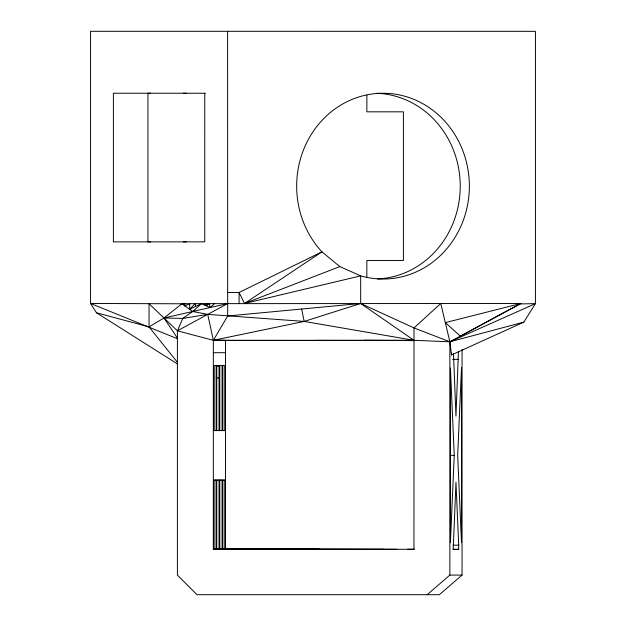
<?xml version="1.0" encoding="UTF-8"?>
<svg xmlns="http://www.w3.org/2000/svg" width="626" height="626" viewBox="0 0 626 626"><rect width="100%" height="100%" fill="white"/><g stroke="black" fill="none" stroke-linecap="round" stroke-linejoin="round"><path stroke-width="0.94" d="M407.761 549.26L413.95 549.26L414.005 327.938L440.767 303.477L449.867 341.796L451.502 354.965L523.821 322.124L535.426 303.626L535.449 31.323L90.567 31.3L90.551 303.461L181.908 303.79L192.683 311.498L207.738 314.369L304.189 321.42L413.966 340.325L449.867 341.796L520.848 303.485L201.525 303.649L192.683 311.498L182.808 318.423L177.408 330.81L177.408 575.098L196.994 594.7L439.35 594.7L462.051 575.091L462.058 349.527M204.765 93.235L204.757 241.863L113.392 241.863L113.408 93.227L205.312 93.243M414.451 549.26L213.325 549.26L213.341 340.309L207.738 314.369L182.808 318.423L163.973 317.992L149.043 326.913L96.451 312.757L90.551 303.461L177.166 338.627M216.126 430.586L216.134 365.607L214.186 365.607L214.194 430.586L219.045 430.586L219.045 365.764L216.745 365.686L216.745 430.586M219.789 430.586L219.789 365.561M222.887 549.072L225.509 549.252L225.524 340.309L213.341 340.309L177.408 330.81L149.043 303.743L149.043 326.913L177.651 362.571M227.606 31.308L227.676 315.989L213.341 340.309L414.467 340.317M239.101 303.61L239.101 292.498L321.96 251.824A92.891 86.349 -90 0 1 346.53 101.944A92.891 86.349 -90 0 1 469.038 178.05A92.891 86.349 -90 0 1 360.67 275.87L244.539 303.469L239.101 292.498L227.59 292.498M366.859 276.762L366.859 260.455L403.402 260.455L403.41 111.827L366.867 111.827L366.867 95.308M453.482 353.745L455.963 416.087L458.443 351.922M201.525 303.649L189.545 309.252L189.772 303.704L201.525 303.649L210.14 307.554L214.561 303.594M454.241 455.36L450.423 542.711L450.423 368.01L454.241 455.36L450.36 455.36M451.502 354.965L451.636 353.041M184.866 305.903L184.858 303.72L183.919 303.813L183.989 304.572L184.858 303.72L189.772 303.704L184.866 305.903L183.496 303.821L181.908 303.79L163.973 317.992L177.502 338.181M204.358 304.932L205.664 303.61L206.22 305.778L208.028 303.587M189.545 309.252L195.195 303.688L195.539 306.45M427.167 594.7L449.867 575.091L462.051 575.091M206.22 305.778L209.358 303.587L210.14 307.554M183.168 303.798L182.526 304.236L183.919 303.813M177.408 330.81L227.59 303.61L163.973 317.992M339.84 266.582L244.539 303.469L321.96 251.824L339.84 266.582L360.67 275.87L360.678 303.477L413.966 340.325M213.341 340.309L304.189 321.42L360.678 303.477L414.005 327.938L449.867 341.796L523.821 322.124M222.934 548.963L213.325 549.26M219.515 549.26L220.297 549.127M227.676 315.989L360.678 303.477M520.848 303.923L535.426 303.626L449.867 341.796L449.867 575.091M186.313 93.235L183.285 93.235M186.313 241.871L183.277 241.871M216.948 340.427L413.684 340.536M213.325 352.704L225.509 352.704M452.614 359.371L458.443 359.363M219.178 365.561L222.097 365.561L222.097 430.586L219.178 430.586M216.526 365.717L218.466 365.717M216.134 365.764L219.045 365.764M216.134 377.994L219.045 377.994M214.108 549.127L214.108 480.134L216.04 480.126L216.04 549.127L216.745 548.963L216.745 480.126L219.045 480.126L219.045 548.963L219.789 548.994L219.789 480.126L222.097 480.126L222.097 548.994L222.833 549.049L222.833 480.126L224.765 480.126L224.765 549.049M214.1 480.126L219.045 480.126M219.178 480.126L222.097 480.126M222.825 480.126L224.765 480.126M452.997 545.152L458.709 545.152L458.709 549.354L453.208 549.354L455.963 482.247L458.709 545.152M216.22 548.963L320.582 549.252M219.178 548.994L230.963 549.049M452.997 549.354L458.709 549.354M150.498 93.235L147.939 93.235L147.932 241.863L150.498 241.871M315.434 340.372L413.825 340.497M396.829 549.315L225.243 548.963M319.487 549.252L222.238 549.127L270.041 549.252M321.435 549.252L384.27 549.315M413.942 340.489L364.058 340.348L414.568 340.56M413.786 340.544L392.838 340.427L413.919 340.599M228.287 548.994L229.03 549.049M96.451 312.757L177.627 364.05M301.646 309.033L304.189 321.42M376.695 93.297A92.891 86.349 -90 0 1 460.227 185.64A92.891 86.349 -90 0 1 377.619 278.946M222.833 365.561L222.833 430.586L224.765 430.586L224.765 365.561L222.833 365.561M461.495 368.01L457.676 455.36L461.495 542.703L461.495 368.01M520.848 303.485L460.392 336.178L445.313 322.64L520.848 303.485"/></g></svg>
